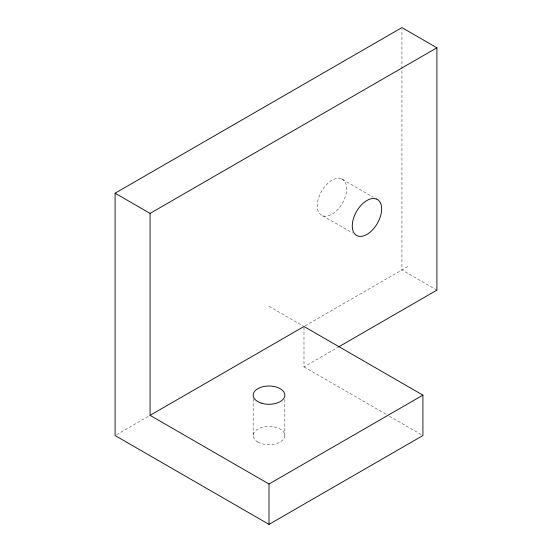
<?xml version="1.0" encoding="UTF-8"?>
<svg xmlns="http://www.w3.org/2000/svg" width="552" height="552" viewBox="0 0 552 552"><rect width="100%" height="100%" fill="white"/><g stroke="black" fill="none" stroke-linecap="round" stroke-linejoin="round"><path stroke-width="0.41" stroke-dasharray="2.76 2.07" d="M116.589 434.679L149.364 415.759M305.077 325.859L408.922 265.905M303.986 327.35L303.986 366.88L337.589 347.477M341.246 178.731L337.983 178.289A20.776 11.992 -60 0 0 317.276 205.965A20.776 11.992 -60 0 0 338.369 208.815A20.776 11.992 -60 0 0 341.246 178.731L373.249 197.209M322.685 215.749L352.459 232.937M436.901 290.138L401.925 269.942L401.925 29.325M269.003 306.291L303.241 326.059M303.986 366.88L386.49 414.517M389.464 416.229L421.424 434.686M284.832 399.448L284.832 435.542M253.175 398.592L253.175 435.542M257.812 442.007A15.829 9.143 0 0 0 284.294 437.908A15.829 9.143 0 0 0 264.905 426.717A15.829 9.143 0 0 0 257.812 442.007"/><path stroke-width="0.83" d="M436.901 47.796L150.075 213.396L150.075 415.346L303.986 326.487L422.915 395.149L422.915 435.542L269.003 524.4L115.099 435.542L115.099 193.2L401.925 27.6L436.901 47.796L436.901 290.138L338.335 347.049M150.075 415.346L269.003 484.007L422.915 395.149M115.099 193.2L150.075 213.396M269.003 484.007L269.003 524.4M376.222 198.927L372.959 198.485A20.776 11.992 -60 0 0 352.259 226.161A20.776 11.992 -60 0 0 373.345 229.011A20.776 11.992 -60 0 0 376.222 198.927M261.089 403.063A15.829 9.143 0 0 0 284.832 395.149A15.829 9.143 0 0 0 261.089 387.235A15.829 9.143 0 0 0 261.089 403.063"/></g></svg>
